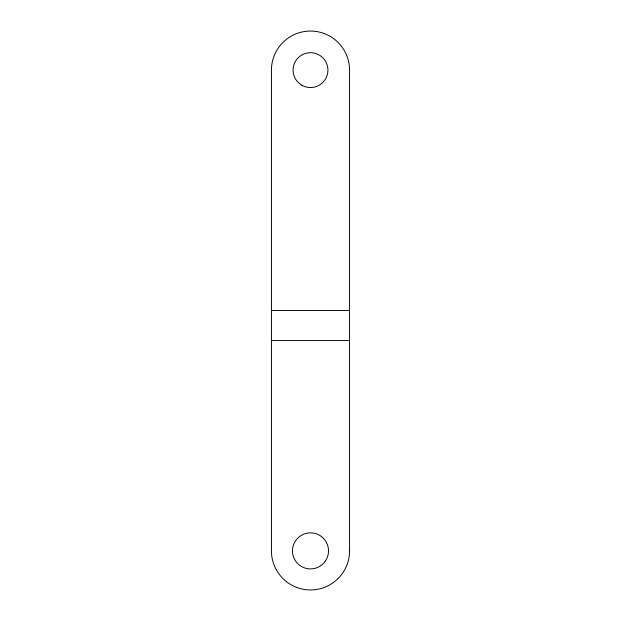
<?xml version="1.0" encoding="UTF-8"?>
<svg xmlns="http://www.w3.org/2000/svg" width="621" height="621" viewBox="0 0 621 621"><rect width="100%" height="100%" fill="white"/><g stroke="black" fill="none" stroke-linecap="round" stroke-linejoin="round"><path stroke-width="0.93" d="M271.439 310.5L349.561 310.5M271.439 340.549L349.561 340.549M349.561 550.889L349.561 70.111A39.061 39.061 0 0 0 310.5 31.05A39.061 39.061 0 0 0 271.439 70.111L271.439 550.889A39.061 39.061 0 0 0 310.5 589.95A39.061 39.061 0 0 0 349.561 550.889M301.488 566.499A18.032 18.032 0 0 0 328.532 550.889A18.032 18.032 0 0 0 301.488 535.271A18.032 18.032 0 0 0 301.488 566.499M301.783 85.209A17.427 17.427 0 0 0 327.927 70.111A17.427 17.427 0 0 0 301.783 55.021A17.427 17.427 0 0 0 301.783 85.209"/></g></svg>
